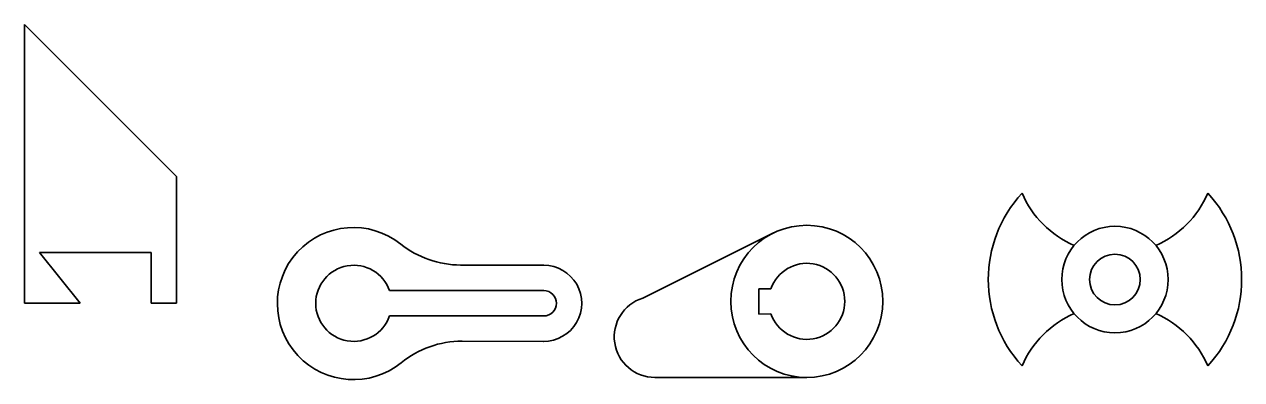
# Model space of a CAD drawing. Header units: millimetres. Extents: x 20 to 500, y -10 to 130.
import ezdxf

# ---------------------------------------------------------------- set-up
doc = ezdxf.new("R2010")
doc.units = ezdxf.units.MM
doc.layers.add('AZUL-VISTO', color=5, linetype='Continuous', lineweight=35)

msp = doc.modelspace()

# ---------------------------------------------------------------- linework, layer by layer
at = {"layer": 'AZUL-VISTO'}
for p, q in [((20, 20), (20, 130)), ((20, 130), (80, 70)), ((80, 20), (80, 70)), ((315.72, 47.76), (264.04, 22.04)), ((70, 40), (26, 40)), ((42, 20), (26, 40)), ((70, 20), (70, 40)), ((225, 35), (192.15, 35.08)), ((164.14, 25), (225, 25)), ((309.82, 20.77), (309.82, 25.77)), ((309.82, 25.77), (309.82, 15.77)), ((309.82, 25.77), (314.65, 25.7)), ((20, 20), (20, 20)), ((20, 20), (42, 20)), ((80, 20), (70, 20)), ((164.14, 15), (225, 15)), ((309.82, 15.77), (314.66, 15.83)), ((225, 5), (192.75, 5.06)), ((328.82, -9.23), (268.82, -9.23))]:
    msp.add_line(p, q, dxfattribs=at)
for centre, radius in [((328.82, 20.77), 30), ((450.44, 29.38), 21), ((450.44, 29.38), 10)]:
    msp.add_circle(centre, radius, dxfattribs=at)
for centre, radius, start, end in [((450.44, 29.38), 50, 137.1564, 222.8436), ((450.44, 79.38), 40, 203.5782, 246.1702), ((450.44, 79.38), 40, 293.8298, 336.4218), ((450.44, 29.38), 50, 317.1564, 42.8436), ((149.86, 19.9), 30, 51.4514, 309.0141), ((192.24, 73.08), 38, 231.4514, 269.8579), ((150, 20), 15, 19.4712, 340.5288), ((225, 20), 15, 269.7709, 90), ((328.82, 20.77), 15, 199.2303, 160.7989), ((225, 20), 5, 270, 90), ((268.82, 6.77), 16, 107.3613, 270), ((450.44, -20.62), 40, 113.8298, 156.4218), ((450.44, -20.62), 40, 23.5782, 66.1702), ((192.67, -32.94), 38, 89.8855, 129.0141)]:
    msp.add_arc(centre, radius, start, end, dxfattribs=at)

doc.saveas('drawing.dxf')
